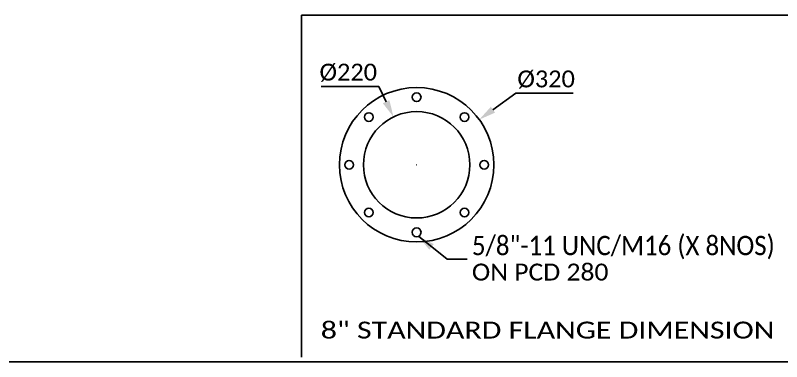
# Model space of a CAD drawing. Header units: millimetres. Extents: x 1186 to 6713, y 237 to 5598.
# Drawn here: x 3606 to 5194, y 237 to 955 of the extents above; entities that cross this region are included whole.
import ezdxf
from ezdxf.enums import TextEntityAlignment as Align

# ---------------------------------------------------------------- set-up
doc = ezdxf.new("R2010")
doc.units = ezdxf.units.MM
doc.header["$LTSCALE"] = 384.175
doc.header["$PDMODE"] = 3
doc.header["$PDSIZE"] = 8
doc.layers.get('0').update_dxf_attribs({"linetype": 'CONTINUOUS'})
doc.layers.get('Defpoints').update_dxf_attribs({"linetype": 'CONTINUOUS'})
doc.styles.get("Standard").update_dxf_attribs({"font": 'calibri.ttf'})
doc.dimstyles.new('DIMSTYLE_5', dxfattribs={"dimtxt": 35, "dimasz": 35, "dimexe": 0.08, "dimexo": 1, "dimtad": 1, "dimdsep": 46, "dimtxsty": 'Standard', "dimblk": '_FILLED', "dimblk1": '_FILLED', "dimblk2": '_FILLED', "dimcen": 0.09, "dimazin": 2, "dimtp": 0.01, "dimtm": 0.01, "dimtfac": 1, "dimtofl": 0, "dimtmove": 0, "dimatfit": 1, "dimldrblk": '_FILLED', "dimfxl": 1, "dimtolj": 1, "dimarcsym": 0})
doc.dimstyles.new('DIMSTYLE_6', dxfattribs={"dimtxt": 35, "dimasz": 35, "dimexe": 0.08, "dimexo": 1, "dimtad": 1, "dimdec": 0, "dimdsep": 46, "dimtxsty": 'Standard', "dimblk": '_FILLED', "dimblk1": '_FILLED', "dimblk2": '_FILLED', "dimcen": 0.09, "dimazin": 2, "dimtp": 0.01, "dimtm": 0.01, "dimtfac": 1, "dimtdec": 0, "dimtofl": 0, "dimtmove": 0, "dimatfit": 1, "dimldrblk": '_FILLED', "dimfxl": 1, "dimtolj": 1, "dimarcsym": 0})

# ---------------------------------------------------------------- blocks, each defined once
blk = doc.blocks.new('_FILLED')
at = {"color": 0, "linetype": 'ByBlock'}
blk.add_solid([(0, 0), (-1, 0.214), (-1, -0.214)], dxfattribs=at)
blk = doc.blocks.new('*D101')
at = {"color": 0, "lineweight": -2}
for p in [(4595.9, 759.7), (4762.4, 793.7)]:
    blk.add_line(p, (4643, 793.7), dxfattribs=at)
at = {"color": 0}
for p, q in [((4437.7, 645.5), (4437.9, 645.5)), ((4437.8, 645.5), (4437.8, 645.6))]:
    blk.add_line(p, q, dxfattribs=at)
at = {"layer": 'Defpoints', "color": 0}
for p in [(4567.5, 739.2), (4308.1, 551.9)]:
    blk.add_point(p, dxfattribs=at)
at = {"color": 0, "linetype": 'ByBlock', "lineweight": -2, "xscale": 35, "yscale": 35, "zscale": 35, "rotation": 215.8264787222528}
blk.add_blockref('_FILLED', (4567.5, 739.2), dxfattribs=at)
at = {"color": 0, "insert": (4646.5, 841), "char_height": 35, "attachment_point": 1, "line_spacing_factor": 0.9}
blk.add_mtext('\\A1;%%c320', dxfattribs=at)
blk = doc.blocks.new('*D102')
at = {"color": 0, "lineweight": -2}
for p in [(4239.9, 807.8), (4374.5, 776.3)]:
    blk.add_line(p, (4359.3, 807.8), dxfattribs=at)
at = {"color": 0}
for p, q in [((4437.7, 645.5), (4437.9, 645.5)), ((4437.8, 645.5), (4437.8, 645.6))]:
    blk.add_line(p, q, dxfattribs=at)
at = {"layer": 'Defpoints', "color": 0}
for p in [(4389.8, 744.8), (4485.9, 546.3)]:
    blk.add_point(p, dxfattribs=at)
at = {"color": 0, "linetype": 'ByBlock', "lineweight": -2, "xscale": 35, "yscale": 35, "zscale": 35, "rotation": 295.83115539381}
blk.add_blockref('_FILLED', (4389.8, 744.8), dxfattribs=at)
at = {"color": 0, "insert": (4355.7, 855.1), "char_height": 35, "attachment_point": 3, "line_spacing_factor": 0.9}
blk.add_mtext('\\A1;%%c220', dxfattribs=at)

msp = doc.modelspace()

# ---------------------------------------------------------------- linework, layer by layer
for p, q in [((5212.51455, 955.32911), (4199.29143, 955.32911)), ((4199.29143, 955.32911), (4199.29143, 246.95895))]:
    msp.add_line(p, q)
at = {"color": 0, "linetype": 'Continuous'}
msp.add_line((1185.62169, 237.4592), (6712.51455, 237.4592), dxfattribs=at)
at = {"linetype": 'Continuous'}
for centre, radius in [((4437.817, 645.54576), 160), ((4437.817, 785.54576), 9), ((4437.817, 645.54576), 110.25), ((4338.82205, 744.54071), 9), ((4536.81195, 744.54071), 9), ((4297.817, 645.54576), 9), ((4577.817, 645.54576), 9), ((4338.82206, 546.55081), 9), ((4536.81195, 546.55081), 9), ((4437.817, 505.54576), 9)]:
    msp.add_circle(centre, radius, dxfattribs=at)

# ---------------------------------------------------------------- texts
for s, height, width, p, p2 in [('5/8"-11 UNC/M16 (X 8NOS)', 40, 0.883182, (4552.27638, 458.20255), (5179.68883, 458.20255)), ('ON PCD 280', 35, 1.037345, (4552.27638, 405.70255), (4835.1363, 405.70255)), ('8" STANDARD FLANGE DIMENSION', 35, 1.199526, (4239.16632, 285.44624), (5178.81932, 285.44624))]:
    msp.add_text(s, height=height, dxfattribs=dict(at, width=width)).set_placement(p, p2, align=Align.FIT)

# ---------------------------------------------------------------- dimensions: what is measured, and where the dimension line sits
for p1, p2, text, dimstyle, override, picture, middle in [((4485.8552, 546.31173), (4389.77881, 744.7798), '%%c220', 'DIMSTYLE_6', {"dimtih": 1, "dimtoh": 1, "dimpost": '<>', "dimtxsty": 'Standard'}, '*D102', (4297.82003, 807.78554)), ((4308.09006, 551.89257), (4567.54395, 739.19895), '%%c<>', 'DIMSTYLE_5', {"dimtih": 1, "dimtoh": 1, "dimpost": '<>'}, '*D101', (4704.45599, 793.67091))]:
    dim = msp.add_diameter_dim_2p(p1=p1, p2=p2, text=text, dimstyle=dimstyle, override=override)
    dim.commit()
    dim.dimension.update_dxf_attribs({"geometry": picture, "text_midpoint": middle, "dimtype": 163})

# ---------------------------------------------------------------- leaders
msp.add_leader([(4441.3367, 497.26254), (4500.74807, 449.80953), (4542.68707, 449.80953)], dimstyle='DIMSTYLE_5', override={"dimtad": 0}, dxfattribs=at)

doc.saveas('drawing.dxf')
